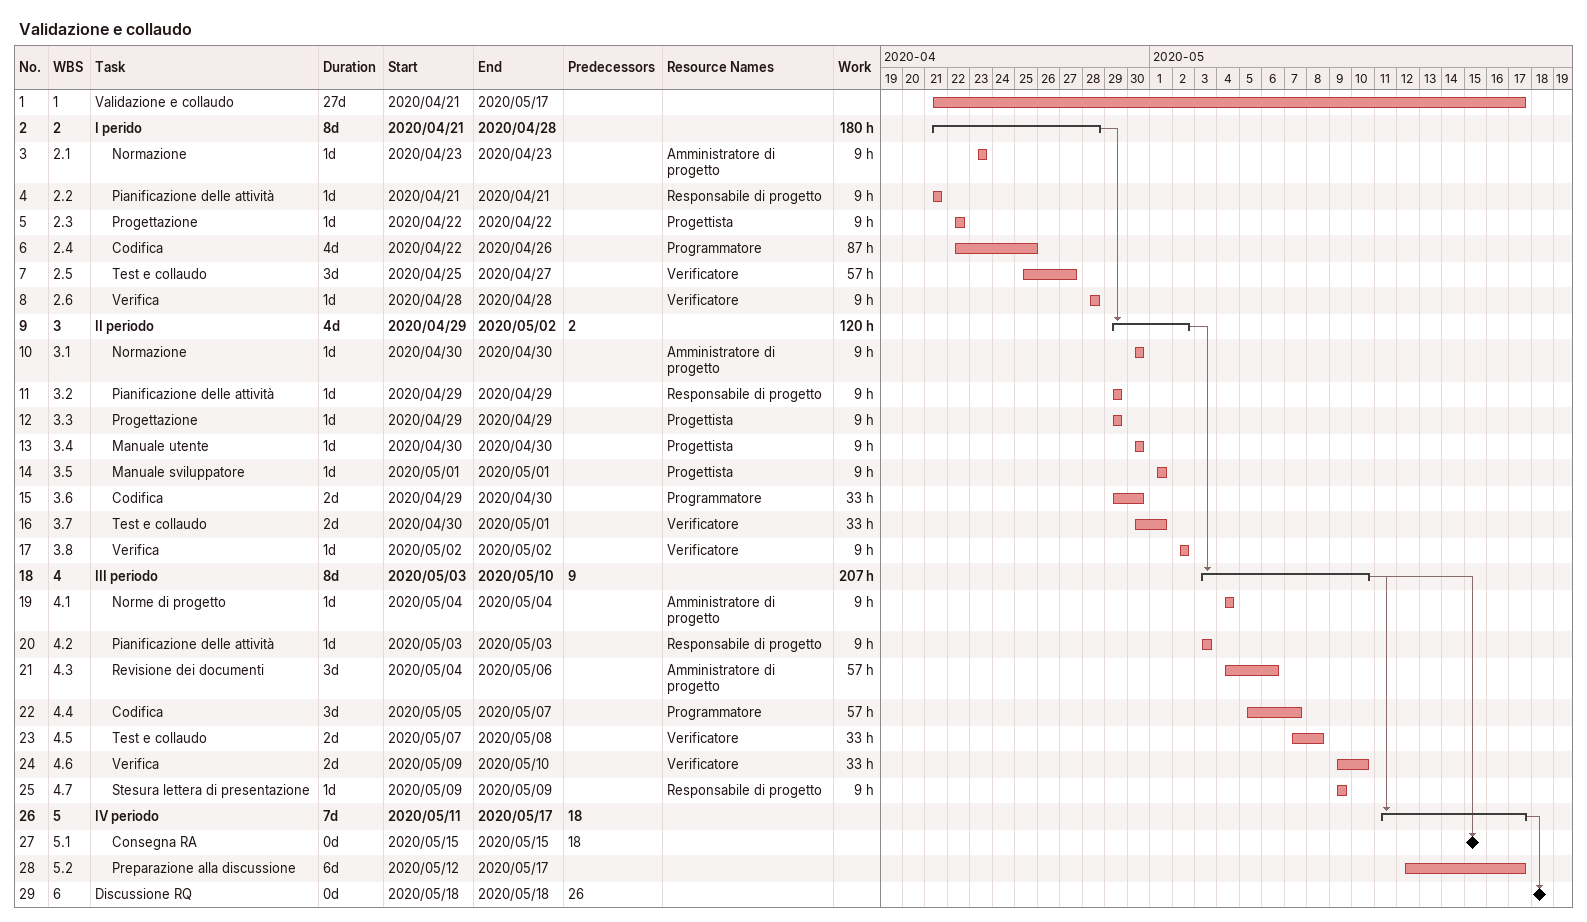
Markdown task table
Validazione e collaudo

| ID | WBS | Task | Duration | Start | Finish | Predecessors | Resources | Work (h) |
|---|---|---|---|---|---|---|---|---|
| 1 | 1 | Validazione e collaudo | 27d | 2020-04-21 | 2020-05-17 |  |  |  |
| 2 | 2 | **I perido** | 8d | 2020-04-21 | 2020-04-28 |  |  | 180 |
| 3 | 2.1 | Normazione | 1d | 2020-04-23 | 2020-04-23 |  | Amministratore di progetto | 9 |
| 4 | 2.2 | Pianificazione delle attività | 1d | 2020-04-21 | 2020-04-21 |  | Responsabile di progetto | 9 |
| 5 | 2.3 | Progettazione | 1d | 2020-04-22 | 2020-04-22 |  | Progettista | 9 |
| 6 | 2.4 | Codifica | 4d | 2020-04-22 | 2020-04-26 |  | Programmatore | 87 |
| 7 | 2.5 | Test e collaudo | 3d | 2020-04-25 | 2020-04-27 |  | Verificatore | 57 |
| 8 | 2.6 | Verifica | 1d | 2020-04-28 | 2020-04-28 |  | Verificatore | 9 |
| 9 | 3 | **II periodo** | 4d | 2020-04-29 | 2020-05-02 | 2 |  | 120 |
| 10 | 3.1 | Normazione | 1d | 2020-04-30 | 2020-04-30 |  | Amministratore di progetto | 9 |
| 11 | 3.2 | Pianificazione delle attività | 1d | 2020-04-29 | 2020-04-29 |  | Responsabile di progetto | 9 |
| 12 | 3.3 | Progettazione | 1d | 2020-04-29 | 2020-04-29 |  | Progettista | 9 |
| 13 | 3.4 | Manuale utente | 1d | 2020-04-30 | 2020-04-30 |  | Progettista | 9 |
| 14 | 3.5 | Manuale sviluppatore | 1d | 2020-05-01 | 2020-05-01 |  | Progettista | 9 |
| 15 | 3.6 | Codifica | 2d | 2020-04-29 | 2020-04-30 |  | Programmatore | 33 |
| 16 | 3.7 | Test e collaudo | 2d | 2020-04-30 | 2020-05-01 |  | Verificatore | 33 |
| 17 | 3.8 | Verifica | 1d | 2020-05-02 | 2020-05-02 |  | Verificatore | 9 |
| 18 | 4 | **III periodo** | 8d | 2020-05-03 | 2020-05-10 | 9 |  | 207 |
| 19 | 4.1 | Norme di progetto | 1d | 2020-05-04 | 2020-05-04 |  | Amministratore di progetto | 9 |
| 20 | 4.2 | Pianificazione delle attività | 1d | 2020-05-03 | 2020-05-03 |  | Responsabile di progetto | 9 |
| 21 | 4.3 | Revisione dei documenti | 3d | 2020-05-04 | 2020-05-06 |  | Amministratore di progetto | 57 |
| 22 | 4.4 | Codifica | 3d | 2020-05-05 | 2020-05-07 |  | Programmatore | 57 |
| 23 | 4.5 | Test e collaudo | 2d | 2020-05-07 | 2020-05-08 |  | Verificatore | 33 |
| 24 | 4.6 | Verifica | 2d | 2020-05-09 | 2020-05-10 |  | Verificatore | 33 |
| 25 | 4.7 | Stesura lettera di presentazione | 1d | 2020-05-09 | 2020-05-09 |  | Responsabile di progetto | 9 |
| 26 | 5 | **IV periodo** | 7d | 2020-05-11 | 2020-05-17 | 18 |  |  |
| 27 | 5.1 | Consegna RA | 0d | 2020-05-15 | 2020-05-15 | 18 |  |  |
| 28 | 5.2 | Preparazione alla discussione | 6d | 2020-05-12 | 2020-05-17 |  |  |  |
| 29 | 6 | Discussione RQ | 0d | 2020-05-18 | 2020-05-18 | 26 |  |  |
